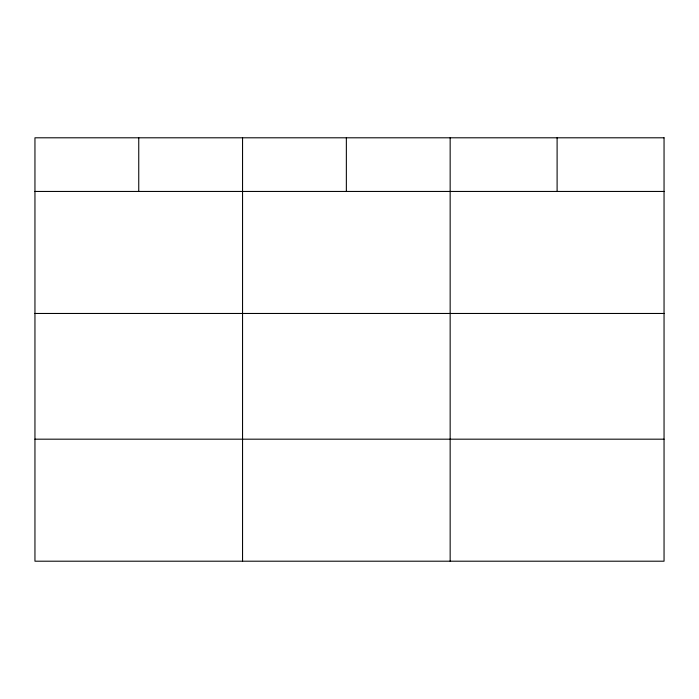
<?xml version="1.0" encoding="UTF-8"?>
<svg xmlns="http://www.w3.org/2000/svg" width="699" height="699" viewBox="0 0 699 699"><rect width="100%" height="100%" fill="white"/><g stroke="black" fill="none" stroke-linecap="round" stroke-linejoin="round"><path stroke-width="1.05" d="M34.95 191.447L664.05 191.447M34.95 313.467L664.05 313.467M34.95 439.182L664.05 439.182M557.103 137.799L557.103 191.447M450.156 137.799L450.156 561.201M346.354 137.799L346.354 191.447M242.553 137.799L242.553 561.201M138.752 137.799L138.752 191.447M664.05 137.799L34.95 137.799L34.95 561.201L664.05 561.201L664.05 137.799"/></g></svg>
